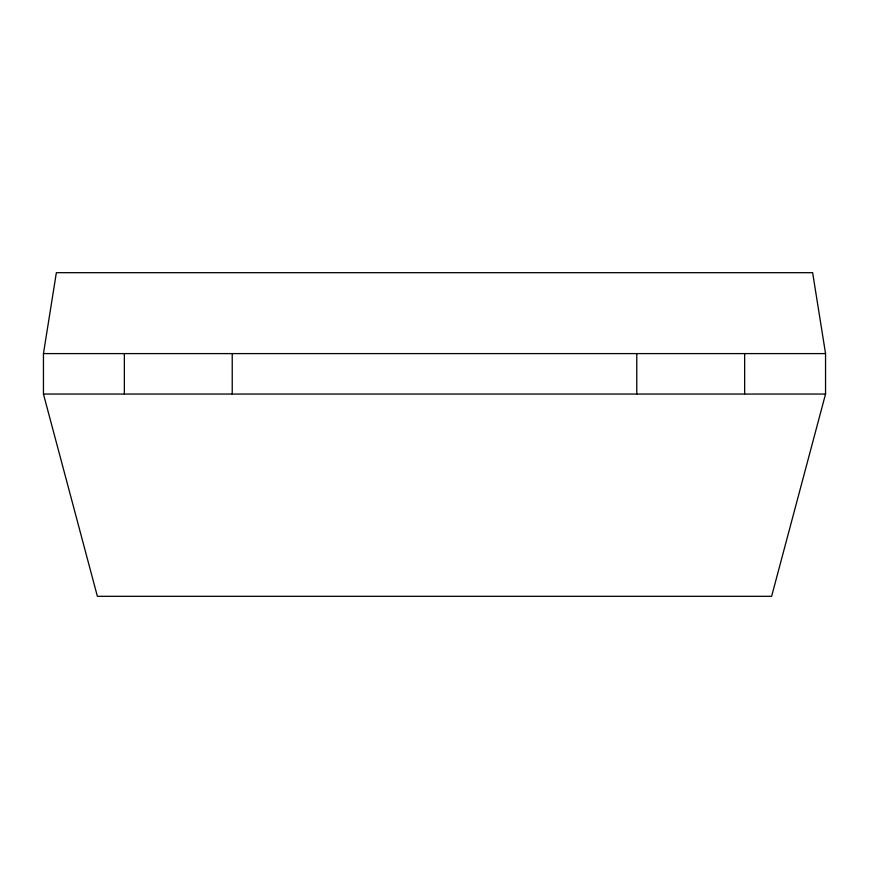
<?xml version="1.0" encoding="UTF-8"?>
<svg xmlns="http://www.w3.org/2000/svg" width="869" height="869" viewBox="0 0 869 869"><rect width="100%" height="100%" fill="white"/><g stroke="black" fill="none" stroke-linecap="round" stroke-linejoin="round"><path stroke-width="1.3" d="M43.45 353.596L56.366 272.681L812.634 272.681L825.55 353.596L825.55 394.048L771.618 596.319L97.382 596.319L43.45 394.048L43.45 353.596L825.55 353.596M43.45 394.048L825.55 394.048M744.646 353.596L744.646 394.048M636.771 353.596L636.771 394.048M232.229 353.596L232.229 394.048M124.354 353.596L124.354 394.048"/></g></svg>
